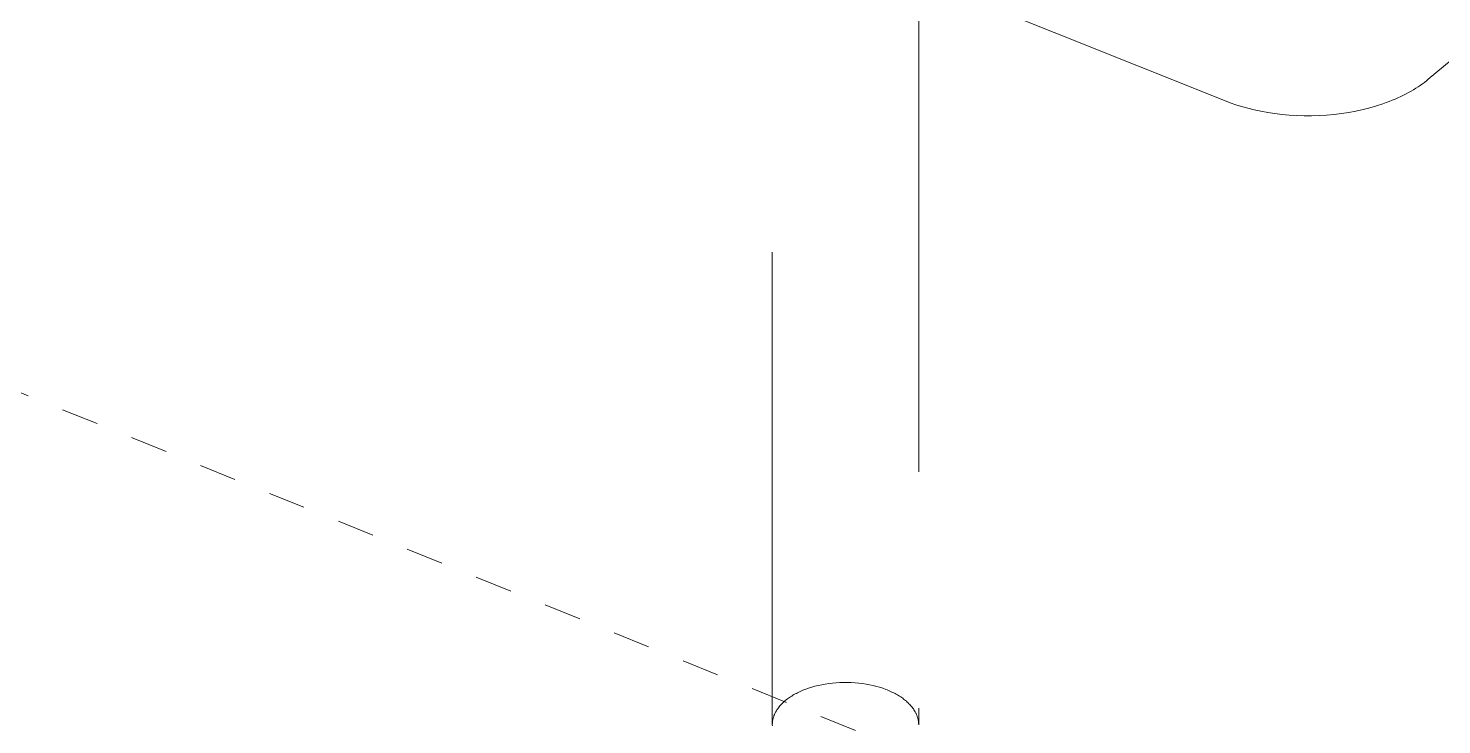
# Model space of a CAD drawing. Header units: inches. Extents: x -6 to 195, y -3 to 126.
# Drawn here: x 177.627 to 181.429, y 42.121 to 43.992 of the extents above; entities that cross this region are included whole.
import ezdxf

# ---------------------------------------------------------------- set-up
doc = ezdxf.new("R2010")
doc.units = ezdxf.units.IN
doc.linetypes.add('HIDDEN', pattern=[1.905, 1.27, -0.635])
doc.layers.add('ZANO_R', color=7, linetype='Continuous', lineweight=0)
doc.layers.add('ZANO_R_przerywana', color=250, linetype='HIDDEN', lineweight=0)

msp = doc.modelspace()

# ---------------------------------------------------------------- linework, layer by layer
at = {"layer": 'ZANO_R'}
for p, q in [((191.03311, 51.88978), (181.3927, 43.85531)), ((180.84487, 43.7979), (178.25583, 44.83342)), ((181.36536, 43.83508), (181.35928, 43.83115)), ((181.37124, 43.83905), (181.36536, 43.83508)), ((181.37691, 43.84306), (181.37124, 43.83905)), ((181.38238, 43.84711), (181.37691, 43.84306)), ((181.38764, 43.8512), (181.38238, 43.84711)), ((181.3927, 43.85531), (181.38764, 43.8512)), ((180.85952, 43.79232), (180.84487, 43.7979)), ((181.28745, 43.79562), (181.27923, 43.79254)), ((181.29549, 43.7988), (181.28745, 43.79562)), ((181.30335, 43.80208), (181.29549, 43.7988)), ((181.31103, 43.80544), (181.30335, 43.80208)), ((181.31852, 43.8089), (181.31103, 43.80544)), ((181.32581, 43.81243), (181.31852, 43.8089)), ((181.3329, 43.81604), (181.32581, 43.81243)), ((181.3398, 43.81972), (181.3329, 43.81604)), ((181.3465, 43.82347), (181.3398, 43.81972)), ((181.35299, 43.82729), (181.3465, 43.82347)), ((181.35928, 43.83115), (181.35299, 43.82729)), ((180.87486, 43.78703), (180.85952, 43.79232)), ((180.89086, 43.78207), (180.87486, 43.78703)), ((180.9075, 43.77747), (180.89086, 43.78207)), ((180.92475, 43.77327), (180.9075, 43.77747)), ((180.94257, 43.7695), (180.92475, 43.77327)), ((180.96092, 43.76619), (180.94257, 43.7695)), ((180.97974, 43.76338), (180.96092, 43.76619)), ((180.99897, 43.76108), (180.97974, 43.76338)), ((181.01856, 43.75933), (180.99897, 43.76108)), ((181.03843, 43.75814), (181.01856, 43.75933)), ((181.05851, 43.75753), (181.03843, 43.75814)), ((181.07872, 43.75752), (181.05851, 43.75753)), ((181.099, 43.75811), (181.07872, 43.75752)), ((181.11924, 43.7593), (181.099, 43.75811)), ((181.13938, 43.7611), (181.11924, 43.7593)), ((181.15933, 43.7635), (181.13938, 43.7611)), ((181.17901, 43.76649), (181.15933, 43.7635)), ((181.19834, 43.77005), (181.17901, 43.76649)), ((181.21726, 43.77417), (181.19834, 43.77005)), ((181.23569, 43.77881), (181.21726, 43.77417)), ((181.25357, 43.78395), (181.23569, 43.77881)), ((181.27084, 43.78957), (181.25357, 43.78395)), ((181.27923, 43.79254), (181.27084, 43.78957))]:
    msp.add_line(p, q, dxfattribs=at)
at = {"layer": 'ZANO_R_przerywana'}
for p, q in [((179.62848, 42.1211), (179.62848, 45.97578)), ((180.02218, 45.97547), (180.02218, 42.1211)), ((179.81034, 42.23442), (179.82051, 42.23472)), ((179.82051, 42.23472), (179.83069, 42.23471)), ((179.83069, 42.23471), (179.84087, 42.2344)), ((179.67768, 42.19627), (179.68069, 42.19819)), ((179.68069, 42.19819), (179.68374, 42.20006)), ((179.68374, 42.20006), (179.68684, 42.20187)), ((179.68684, 42.20187), (179.68998, 42.20362)), ((179.68998, 42.20362), (179.69319, 42.20534)), ((179.69319, 42.20534), (179.69649, 42.20703)), ((179.69649, 42.20703), (179.69988, 42.20868)), ((179.69988, 42.20868), (179.70337, 42.21031)), ((179.70337, 42.21031), (179.70695, 42.21191)), ((179.70695, 42.21191), (179.71063, 42.21346)), ((179.71063, 42.21346), (179.71825, 42.21647)), ((179.71825, 42.21647), (179.72622, 42.2193)), ((179.72622, 42.2193), (179.73454, 42.22194)), ((179.73454, 42.22194), (179.74317, 42.22438)), ((179.74317, 42.22438), (179.7521, 42.22659)), ((179.7521, 42.22659), (179.7613, 42.22857)), ((179.7613, 42.22857), (179.77075, 42.2303)), ((179.77075, 42.2303), (179.78041, 42.23175)), ((179.78041, 42.23175), (179.79026, 42.23293)), ((179.79026, 42.23293), (179.80025, 42.23382)), ((179.80025, 42.23382), (179.81034, 42.23442)), ((179.84087, 42.2344), (179.85099, 42.23378)), ((179.85099, 42.23378), (179.86101, 42.23287)), ((179.86101, 42.23287), (179.8709, 42.23166)), ((179.8709, 42.23166), (179.88062, 42.23018)), ((179.88062, 42.23018), (179.89013, 42.22842)), ((179.89013, 42.22842), (179.89941, 42.2264)), ((179.89941, 42.2264), (179.90841, 42.22413)), ((179.90841, 42.22413), (179.91712, 42.22164)), ((179.91712, 42.22164), (179.92551, 42.21893)), ((179.92551, 42.21893), (179.93356, 42.21603)), ((179.93356, 42.21603), (179.93745, 42.21451)), ((179.93745, 42.21451), (179.94125, 42.21295)), ((179.94125, 42.21295), (179.94496, 42.21135)), ((179.94496, 42.21135), (179.94858, 42.20972)), ((179.94858, 42.20972), (179.9521, 42.20805)), ((179.9521, 42.20805), (179.95553, 42.20634)), ((179.95553, 42.20634), (179.95886, 42.20461)), ((179.95886, 42.20461), (179.96209, 42.20284)), ((179.96209, 42.20284), (179.96523, 42.20105)), ((179.96523, 42.20105), (179.96827, 42.19924)), ((179.96827, 42.19924), (179.97105, 42.19751)), ((179.97105, 42.19751), (179.97379, 42.19573)), ((179.63945, 42.15851), (179.64028, 42.15987)), ((179.64028, 42.15987), (179.64114, 42.16121)), ((179.64114, 42.16121), (179.64295, 42.16387)), ((179.64295, 42.16387), (179.64486, 42.16649)), ((179.64486, 42.16649), (179.64687, 42.16907)), ((179.64687, 42.16907), (179.64898, 42.1716)), ((179.64898, 42.1716), (179.65119, 42.17409)), ((179.65119, 42.17409), (179.65349, 42.17654)), ((179.65349, 42.17654), (179.65587, 42.17894)), ((179.65587, 42.17894), (179.65835, 42.18129)), ((179.65835, 42.18129), (179.6609, 42.18358)), ((179.6609, 42.18358), (179.66353, 42.18583)), ((179.66353, 42.18583), (179.66623, 42.18803)), ((179.66623, 42.18803), (179.669, 42.19017)), ((179.669, 42.19017), (179.67184, 42.19226)), ((179.67184, 42.19226), (179.67473, 42.19429)), ((179.67473, 42.19429), (179.67768, 42.19627)), ((179.97379, 42.19573), (179.9765, 42.1939)), ((179.9765, 42.1939), (179.97915, 42.19202)), ((179.97915, 42.19202), (179.98175, 42.19009)), ((179.98175, 42.19009), (179.9843, 42.18812)), ((179.9843, 42.18812), (179.9868, 42.1861)), ((179.9868, 42.1861), (179.98923, 42.18404)), ((179.98923, 42.18404), (179.99161, 42.18193)), ((179.99161, 42.18193), (179.99391, 42.17978)), ((179.99391, 42.17978), (179.99615, 42.17758)), ((179.99615, 42.17758), (179.99831, 42.17534)), ((179.99831, 42.17534), (180.0004, 42.17306)), ((180.0004, 42.17306), (180.00241, 42.17074)), ((180.00241, 42.17074), (180.00434, 42.16838)), ((180.00434, 42.16838), (180.00618, 42.16598)), ((180.00618, 42.16598), (180.00794, 42.16354)), ((180.00794, 42.16354), (180.0096, 42.16107)), ((180.0096, 42.16107), (180.01117, 42.15857)), ((179.62884, 42.11781), (179.62848, 42.1211)), ((179.62855, 42.1242), (179.62864, 42.12567)), ((179.62864, 42.12567), (179.62876, 42.12714)), ((179.62876, 42.12714), (179.62891, 42.12861)), ((179.62891, 42.12861), (179.62909, 42.13007)), ((179.62909, 42.13007), (179.62931, 42.13154)), ((179.62931, 42.13154), (179.62956, 42.133)), ((179.62956, 42.133), (179.62984, 42.13446)), ((179.62984, 42.13446), (179.63016, 42.13591)), ((179.63016, 42.13591), (179.6305, 42.13737)), ((179.6305, 42.13737), (179.63088, 42.13882)), ((179.63088, 42.13882), (179.6313, 42.14026)), ((179.6313, 42.14026), (179.63174, 42.1417)), ((179.63174, 42.1417), (179.63221, 42.14314)), ((179.63221, 42.14314), (179.63272, 42.14457)), ((179.63272, 42.14457), (179.63326, 42.14599)), ((179.63326, 42.14599), (179.63383, 42.14741)), ((179.63383, 42.14741), (179.63442, 42.14882)), ((179.63442, 42.14882), (179.63505, 42.15023)), ((179.63505, 42.15023), (179.63571, 42.15163)), ((179.63571, 42.15163), (179.6364, 42.15302)), ((179.6364, 42.15302), (179.63712, 42.15441)), ((179.63712, 42.15441), (179.63787, 42.15578)), ((179.63787, 42.15578), (179.63865, 42.15715)), ((179.63865, 42.15715), (179.63945, 42.15851)), ((180.01117, 42.15857), (180.01265, 42.15603)), ((180.01265, 42.15603), (180.01402, 42.15347)), ((180.01402, 42.15347), (180.01468, 42.15218)), ((180.01468, 42.15218), (180.0153, 42.15088)), ((180.0153, 42.15088), (180.0159, 42.14957)), ((180.0159, 42.14957), (180.01647, 42.14826)), ((180.01647, 42.14826), (180.01702, 42.14694)), ((180.01702, 42.14694), (180.01754, 42.14562)), ((180.01754, 42.14562), (180.01804, 42.14429)), ((180.01804, 42.14429), (180.0185, 42.14295)), ((180.0185, 42.14295), (180.01894, 42.14161)), ((180.01894, 42.14161), (180.01936, 42.14027)), ((180.01936, 42.14027), (180.01974, 42.13892)), ((180.01974, 42.13892), (180.0201, 42.13757)), ((180.0201, 42.13757), (180.02043, 42.13621)), ((180.02043, 42.13621), (180.02073, 42.13485)), ((180.02073, 42.13485), (180.02101, 42.13349)), ((180.02101, 42.13349), (180.02125, 42.13212)), ((180.02125, 42.13212), (180.02147, 42.13076)), ((180.02147, 42.13076), (180.02165, 42.12938)), ((180.02165, 42.12938), (180.02181, 42.12801)), ((180.02181, 42.12801), (180.02194, 42.12664)), ((180.02194, 42.12664), (180.02205, 42.12526)), ((180.02205, 42.12526), (180.02212, 42.12388))]:
    msp.add_line(p, q, dxfattribs=at)
at = {"layer": 'ZANO_R_przerywana', "ltscale": 0.05}
msp.add_line((173.82594, 44.54174), (181.88846, 41.28234), dxfattribs=at)

doc.saveas('drawing.dxf')
